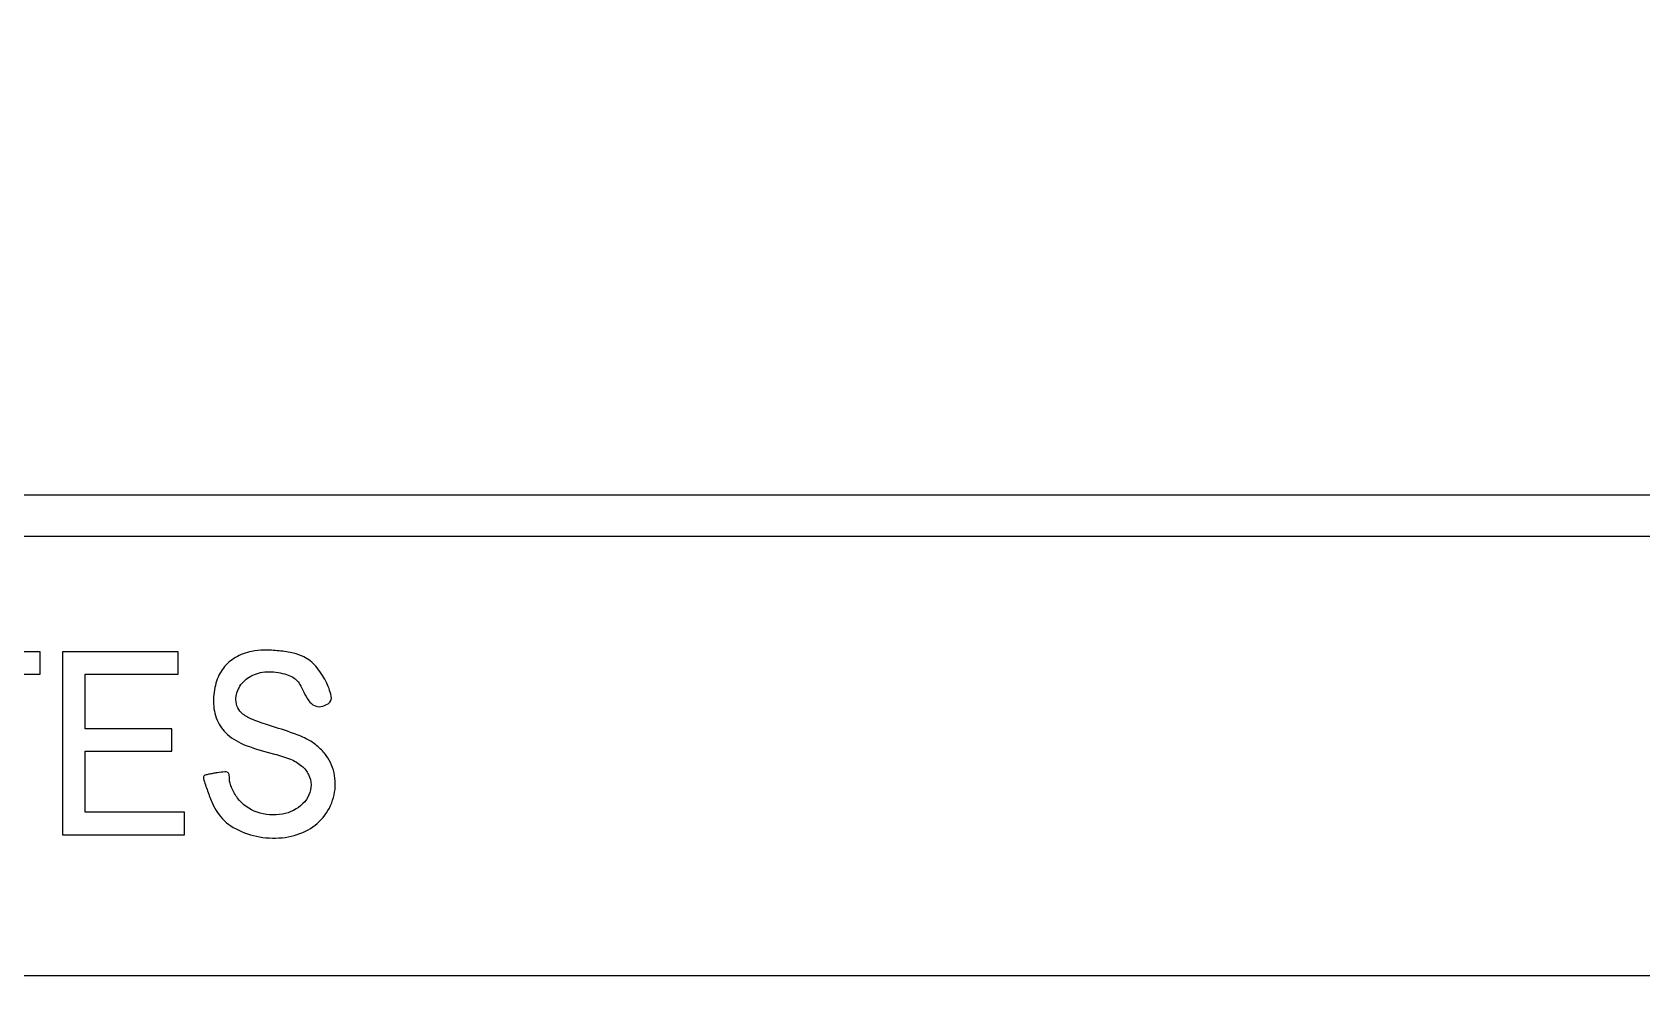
# Model space of a CAD drawing. Extents: x 0 to 1066, y 0 to 761.
# Drawn here: x 877.68 to 920.12, y 735.98 to 761.4 of the extents above; entities that cross this region are included whole.
import ezdxf

# ---------------------------------------------------------------- set-up
doc = ezdxf.new("R2010")
doc.units = 0
doc.header["$MEASUREMENT"] = 0

msp = doc.modelspace()

# ---------------------------------------------------------------- linework, layer by layer
msp.add_lwpolyline([(183.390323, 95.266879, 0.000001), (192.989143, 95.254457, 0.000118)], format="xyb")
for points in [[(409.06215, 749.15415), (40.8618, 749.132981), (40.8618, 380.65769), (40.8618, 12.1824), (501.2973, 12.1824), (961.7328, 12.1824), (961.7328, 380.646631), (961.7328, 749.110861), (961.41555, 749.1633, 0.040886), (961.153339, 749.184871, 0.000002), (934.190609, 749.194398, 0.000089), (904.448031, 749.199508, 0.000054), (869.1804, 749.195529, -0.000029), (813.61687, 749.186499, -0.000004), (696.10453, 749.175037, -0.000004), (556.774728, 749.163736, -0.000004)], [(883.468151, 745.08009, 0.081002), (883.042287, 744.91878, 0.099559), (882.72393, 744.638319, 0.095105), (882.529065, 744.245499, 0.067817), (882.4626, 743.757721, 0.097632), (882.55851, 743.271217, 0.118189), (882.829864, 742.89478, 0.08675), (883.316374, 742.604563, 0.033415), (884.070751, 742.372868, -0.038762), (884.49328, 742.238141, -0.077561), (884.793023, 742.058072, -0.102252), (884.9712, 741.833737, -0.117391), (885.03444, 741.568094, -0.203446), (884.822608, 741.069034, -0.148215), (884.279867, 740.790823, -0.129053), (883.612994, 740.842472, -0.147355), (883.096166, 741.216605, -0.033549), (883.015572, 741.338411, -0.028898), (882.947454, 741.476009, -0.029956), (882.900306, 741.608448, -0.070644), (882.8856, 741.712017, 0.038811), (882.875713, 741.839202, 0.234871), (882.83858, 741.891597, 0.148844), (882.762139, 741.906882, 0.013736), (882.56835, 741.882407, 0.005063), (882.444855, 741.862068, 0.007371), (882.336446, 741.841432, 0.004053), (882.245695, 741.822, 0.116815), (882.22439, 741.811665, 0.304421), (882.199515, 741.729975, 0.010815), (882.307195, 741.401821, 0.019586), (882.437922, 741.072481, 0.042404), (882.568853, 740.833828, 0.11532), (882.9858, 740.441782, 0.079301), (883.593891, 740.208209, 0.075944), (884.271736, 740.169623, 0.089262), (884.890485, 740.342726, 0.107363), (885.3536, 740.705687, 0.1065), (885.626043, 741.229072, 0.108663), (885.65582, 741.809414, 0.11594), (885.436635, 742.33358, 0.057144), (885.220643, 742.56962, 0.056762), (884.956372, 742.751255, 0.037365), (884.572214, 742.920078, 0.010211), (883.9431, 743.127821, -0.018544), (883.496953, 743.283436, -0.06976), (883.239273, 743.428243, -0.117067), (883.103441, 743.594018, -0.113831), (883.0548, 743.804903, -0.144076), (883.160371, 744.163671, -0.128504), (883.447251, 744.427107, -0.109851), (883.867354, 744.542647, -0.085372), (884.339176, 744.485388, -0.036298), (884.521592, 744.415963, -0.080539), (884.644271, 744.33258, -0.073251), (884.741181, 744.209469, -0.026044), (884.842574, 744.009142, 0.051929), (884.975643, 743.776862, 0.126028), (885.126163, 743.651091, 0.157556), (885.295725, 743.628442, 0.096853), (885.485036, 743.702493, 0.318011), (885.56783, 743.904468, 0.06295), (885.424963, 744.292845, 0.057175), (885.157441, 744.690284, 0.098043), (884.84508, 744.937071, 0.065319), (884.575252, 745.033352, 0.027205), (884.192692, 745.094263, 0.027277), (883.794149, 745.11379, 0.04875)]]:
    msp.add_lwpolyline(points, format="xyb", close=True)
for points in [[(960.8868, 742.3227), (960.8868, 736.5276), (869.3496, 736.5276), (777.8124, 736.5276), (777.8124, 742.3227), (777.8124, 748.1178), (869.3496, 748.1178), (960.8868, 748.1178)], [(874.4256, 744.7761), (874.4256, 744.48), (875.1447, 744.48), (875.8638, 744.48), (875.8638, 742.365), (875.8638, 740.25), (876.1599, 740.25), (876.456, 740.25), (876.456, 742.365), (876.456, 744.48), (877.1751, 744.48), (877.8942, 744.48), (877.8942, 744.7761), (877.8942, 745.0722), (876.1599, 745.0722), (874.4256, 745.0722)], [(878.4864, 742.6611), (878.4864, 740.25), (880.0938, 740.25), (881.7012, 740.25), (881.7012, 740.5461), (881.7012, 740.8422), (880.3899, 740.8422), (879.0786, 740.8422), (879.0786, 741.6459), (879.0786, 742.4496), (880.2207, 742.4496), (881.3628, 742.4496), (881.3628, 742.7457), (881.3628, 743.0418), (880.2207, 743.0418), (879.0786, 743.0418), (879.0786, 743.7609), (879.0786, 744.48), (880.3053, 744.48), (881.532, 744.48), (881.532, 744.7761), (881.532, 745.0722), (880.0092, 745.0722), (878.4864, 745.0722)]]:
    msp.add_lwpolyline(points, close=True)

doc.saveas('drawing.dxf')
